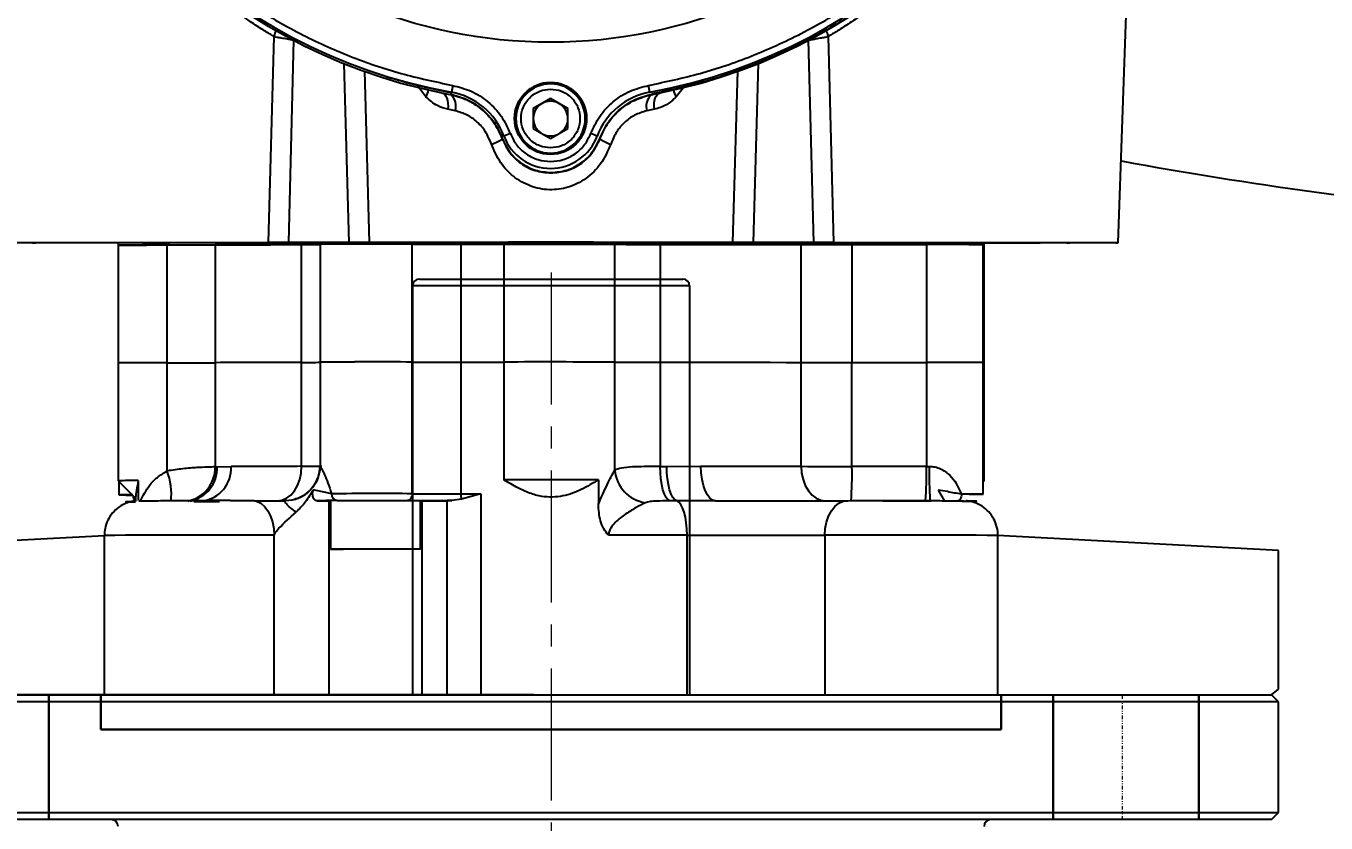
# Model space of a CAD drawing. Header units: millimetres. Extents: x 2063 to 4500, y 825 to 2548.
# Drawn here: x 3707 to 3894.7, y 2065.7 to 2180.7 of the extents above; entities that cross this region are included whole.
import ezdxf

# ---------------------------------------------------------------- set-up
doc = ezdxf.new("R2010")
doc.units = ezdxf.units.MM
for name, pattern in [('CENTER2', [28.575, 19.05, -3.175, 3.175, -3.175]), ('DIVIDE', [1.25, 0.5, -0.25, 0, -0.25, 0, -0.25]), ('点画线', [18, 12, -2, 2, -2])]:
    doc.linetypes.add(name, pattern=pattern)
doc.layers.add('5剖面线层', color=2, linetype='Continuous')
doc.layers.add('中心线层', color=1, linetype='点画线', lineweight=18)
doc.styles.get("Standard").update_dxf_attribs({"font": 'arial.ttf'})
doc.styles.add('TH_GBDIM', font='simplex.shx', dxfattribs={"width": 0.707, "bigfont": 'hzfs.shx'})
doc.dimstyles.new('ISO-25$0', dxfattribs={"dimtxt": 2.5, "dimasz": 2.5, "dimexe": 1.25, "dimexo": 0.625, "dimtad": 1, "dimtxsty": 'Standard', "dimcen": 2.5, "dimdle": 5, "dimadec": 0, "dimazin": 0, "dimtfac": 1, "dimtmove": 0, "dimatfit": 3, "dimfxl": 0, "dimarcsym": 0})

# ---------------------------------------------------------------- blocks, each defined once
blk = doc.blocks.new('*U41')
at = {"layer": '中心线层', "color": 0, "linetype": 'CENTER2', "transparency": 16777216}
blk.add_line((0, 452.45), (0, -11), dxfattribs=at)
blk = doc.blocks.new('*D54')
at = {"color": 1, "linetype": 'Continuous', "transparency": 16777216}
for p, q in [((3780.32, 2084.17), (3642.17, 2084.17)), ((3652.17, 1696.67), (3652.17, 2071.67)), ((3780.32, 1684.17), (3642.17, 1684.17))]:
    blk.add_line(p, q, dxfattribs=at)
at = {"color": 1, "linetype": 'ByBlock', "transparency": 16777216}
for points in [[(3650.09, 2071.67), (3654.25, 2071.67), (3652.17, 2084.17)], [(3650.09, 1696.67), (3654.25, 1696.67), (3652.17, 1684.17)]]:
    blk.add_solid(points, dxfattribs=at)
at = {"layer": 'Defpoints', "color": 0, "linetype": 'ByBlock', "transparency": 16777216}
for p in [(3652.17, 2084.17), (3782.82, 2084.17), (3782.82, 1684.17)]:
    blk.add_point(p, dxfattribs=at)
at = {"color": 1, "linetype": 'ByBlock', "lineweight": 5, "transparency": 16777216, "insert": (3639.67, 1884.17), "char_height": 15, "attachment_point": 5, "rotation": 90, "style": 'TH_GBDIM'}
blk.add_mtext('400', dxfattribs=at)

msp = doc.modelspace()

# ---------------------------------------------------------------- linework, layer by layer
at = {"color": 7, "linetype": 'Continuous', "lineweight": 25}
for p, q in [((3864.691, 2149.412), (3867.94, 2242.448)), ((3742.039, 2149.425), (3742.824, 2179.156)), ((3822.822, 2179.155), (3823.606, 2149.425)), ((3745.651, 2178.653), (3744.907, 2149.421)), ((3820.739, 2149.421), (3819.995, 2178.653)), ((3753.654, 2149.421), (3752.951, 2175.279)), ((3812.695, 2175.278), (3811.991, 2149.421)), ((3755.879, 2174.207), (3756.57, 2149.426)), ((3809.076, 2149.425), (3809.767, 2174.216)), ((3764.757, 2170.485), (3763.567, 2171.981)), ((3802.075, 2171.976), (3800.888, 2170.485)), ((3767.058, 2171.035), (3768.205, 2170.815)), ((3768.205, 2170.815), (3768.205, 2170.887)), ((3768.433, 2171.096), (3768.433, 2171.13)), ((3782.746, 2170.223), (3780.246, 2168.78)), ((3781.496, 2169.495), (3782.746, 2170.217)), ((3785.246, 2168.78), (3782.746, 2170.223)), ((3782.746, 2170.217), (3782.746, 2170.223)), ((3782.746, 2170.217), (3783.996, 2169.495)), ((3797.059, 2171.13), (3797.059, 2171.096)), ((3797.44, 2170.815), (3798.587, 2171.035)), ((3797.44, 2170.887), (3797.44, 2170.815)), ((3768.997, 2168.44), (3767.912, 2168.667)), ((3780.246, 2168.774), (3781.496, 2169.495)), ((3780.246, 2168.78), (3780.246, 2165.893)), ((3783.996, 2169.495), (3785.246, 2168.774)), ((3785.246, 2165.893), (3785.246, 2168.78)), ((3797.734, 2168.667), (3796.649, 2168.439)), ((3777.746, 2167.335), (3777.746, 2167.324)), ((3780.246, 2165.893), (3782.746, 2164.45)), ((3782.746, 2164.45), (3785.246, 2165.893)), ((3787.746, 2167.324), (3787.746, 2167.335)), ((3775.775, 2164.475), (3775.775, 2164.408)), ((3776.006, 2164.807), (3776.006, 2164.773)), ((3789.486, 2164.773), (3789.486, 2164.807)), ((3789.871, 2164.408), (3789.871, 2164.475)), ((3720.302, 2149.368), (3720.323, 2149.066)), ((3720.323, 2149.066), (3720.323, 2132.066)), ((3727.379, 2132.086), (3727.379, 2149.086)), ((3727.658, 2149.086), (3727.653, 2149.369)), ((3734.317, 2149.1), (3734.317, 2132.1)), ((3734.856, 2149.377), (3734.874, 2149.103)), ((3753.654, 2149.421), (3744.907, 2149.421)), ((3753.654, 2149.404), (3744.907, 2149.404)), ((3746.801, 2132.143), (3746.801, 2149.143)), ((3749.466, 2149.182), (3749.466, 2132.182)), ((3762.758, 2132.195), (3762.758, 2149.195)), ((3766.974, 2149.168), (3766.97, 2149.366)), ((3769.789, 2149.191), (3769.789, 2132.191)), ((3773.555, 2149.447), (3773.573, 2149.184)), ((3776, 2149.193), (3776, 2132.193)), ((3792.003, 2132.184), (3792.003, 2149.184)), ((3792.073, 2149.184), (3792.091, 2149.447)), ((3798.577, 2149.169), (3798.577, 2132.169)), ((3798.676, 2149.366), (3798.671, 2149.168)), ((3820.739, 2149.421), (3811.991, 2149.421)), ((3820.739, 2149.403), (3811.991, 2149.403)), ((3818.926, 2132.143), (3818.926, 2149.143)), ((3826.253, 2149.136), (3837.003, 2149.137)), ((3826.253, 2149.136), (3826.253, 2132.136)), ((3830.774, 2149.137), (3830.79, 2149.377)), ((3837.003, 2149.137), (3837.003, 2132.137)), ((3837.992, 2149.369), (3837.987, 2149.085)), ((3845.201, 2132.12), (3845.201, 2149.12)), ((3845.201, 2149.069), (3845.323, 2149.065)), ((3845.323, 2149.065), (3845.344, 2149.367)), ((3845.323, 2132.066), (3845.323, 2149.065)), ((3720.323, 2132.066), (3720.323, 2115.066)), ((3727.379, 2116.477), (3727.379, 2132.086)), ((3734.317, 2132.1), (3734.317, 2117.05)), ((3746.801, 2117.143), (3746.801, 2132.143)), ((3749.466, 2132.182), (3749.465, 2117.182)), ((3762.758, 2113.195), (3762.758, 2132.195)), ((3769.789, 2132.191), (3769.789, 2113.191)), ((3776, 2132.193), (3776, 2115.193)), ((3792.003, 2116.576), (3792.003, 2132.184)), ((3798.577, 2132.169), (3798.577, 2117.119)), ((3818.926, 2132.143), (3818.934, 2132.143)), ((3818.926, 2117.143), (3818.926, 2132.143)), ((3826.253, 2132.136), (3837.003, 2132.137)), ((3826.253, 2117.136), (3826.253, 2132.136)), ((3837.003, 2132.137), (3837.003, 2117.137)), ((3845.201, 2113.12), (3845.201, 2132.12)), ((3845.201, 2132.069), (3845.323, 2132.066)), ((3845.323, 2115.066), (3845.323, 2132.066)), ((3734.63, 2117.052), (3736.636, 2117.112)), ((3799.51, 2117.119), (3804.452, 2117.165)), ((3837.003, 2117.137), (3826.253, 2117.136)), ((3723.212, 2115.081), (3723.212, 2112.228)), ((3789.645, 2115.193), (3789.645, 2111.666)), ((3720.323, 2115.066), (3722.823, 2112.566)), ((3720.444, 2114.945), (3720.444, 2113.012)), ((3838.697, 2113.721), (3839.629, 2112.127)), ((3845.201, 2114.944), (3845.323, 2115.066)), ((3722.823, 2112.707), (3722.823, 2112.147)), ((3749.108, 2112.184), (3750.741, 2112.181)), ((3750.741, 2112.181), (3750.965, 2112.178)), ((3750.741, 2112.181), (3750.741, 2084.181)), ((3750.965, 2112.182), (3750.965, 2105.182)), ((3763.965, 2105.182), (3763.965, 2112.182)), ((3763.965, 2112.178), (3764.174, 2112.181)), ((3764.174, 2112.181), (3767.768, 2112.187)), ((3764.174, 2112.181), (3764.174, 2084.181)), ((3767.768, 2112.187), (3767.768, 2084.187)), ((3769.868, 2112.417), (3768.517, 2112.189)), ((3772.68, 2113.192), (3769.868, 2112.417)), ((3772.68, 2113.192), (3772.68, 2084.192)), ((3805.935, 2112.172), (3800.983, 2112.153)), ((3806.573, 2112.174), (3805.935, 2112.172)), ((3833.201, 2112.147), (3833.201, 2112.131)), ((3718.325, 2107.172), (3718.325, 2084.172)), ((3742.866, 2084.197), (3742.866, 2107.197)), ((3802.455, 2084.187), (3802.455, 2107.187)), ((3822.325, 2107.195), (3822.325, 2084.195)), ((3847.32, 2084.171), (3847.32, 2107.171)), ((3782.822, 2083.172), (3677.822, 2083.172)), ((3887.822, 2083.172), (3677.822, 2083.172)), ((3678.822, 2084.172), (3782.822, 2084.172)), ((3678.822, 2084.172), (3886.822, 2084.172)), ((3782.822, 2084.172), (3886.822, 2084.172)), ((3887.822, 2083.172), (3782.822, 2083.172)), ((3887.822, 2083.172), (3886.822, 2084.172)), ((3887.822, 2083.172), (3886.822, 2084.172)), ((3887.822, 2067.172), (3887.822, 2083.172)), ((3677.822, 2067.172), (3782.822, 2067.172)), ((3782.822, 2067.172), (3887.822, 2067.172)), ((3886.822, 2066.172), (3887.822, 2067.172)), ((3782.822, 2066.172), (3678.822, 2066.172)), ((3886.822, 2066.172), (3782.822, 2066.172))]:
    msp.add_line(p, q, dxfattribs=at)
at = {"color": 7, "linetype": 'Continuous', "lineweight": -3}
for p, q in [((3763.823, 2144.172), (3801.823, 2144.172)), ((3762.823, 2143.172), (3762.823, 2084.172)), ((3802.823, 2143.172), (3762.823, 2143.172)), ((3802.823, 2143.172), (3802.823, 2084.172))]:
    msp.add_line(p, q, dxfattribs=at)
at = {"linetype": 'ByBlock'}
for p, q in [((3677.826, 2105.011), (3718.352, 2107.182)), ((3887.819, 2105.011), (3847.293, 2107.182)), ((3887.819, 2084.981), (3887.819, 2105.011)), ((3718.325, 2084.172), (3847.32, 2084.171)), ((3886.822, 2084.172), (3887.819, 2084.981))]:
    msp.add_line(p, q, dxfattribs=at)
at = {"lineweight": 30}
for p, q in [((3710.322, 2066.172), (3710.322, 2084.172)), ((3717.822, 2079.172), (3717.822, 2084.172)), ((3847.822, 2079.172), (3847.822, 2084.172)), ((3855.322, 2066.172), (3855.322, 2084.172)), ((3876.322, 2066.172), (3876.322, 2084.172)), ((3762.822, 2079.172), (3717.822, 2079.172)), ((3847.822, 2079.172), (3762.822, 2079.172))]:
    msp.add_line(p, q, dxfattribs=at)
at = {"color": 7, "linetype": 'Continuous', "lineweight": 25, "flags": 128}
for points in [[(3743.099, 2180.026), (3742.926, 2179.642), (3742.824, 2179.156)], [(3822.822, 2179.155), (3822.72, 2179.642), (3822.546, 2180.025)], [(3767.058, 2171.035), (3767.28, 2170.949), (3767.479, 2170.788), (3767.648, 2170.556), (3767.783, 2170.262), (3767.88, 2169.914), (3767.934, 2169.524), (3767.945, 2169.104), (3767.912, 2168.667)], [(3797.734, 2168.667), (3797.701, 2169.103), (3797.711, 2169.524), (3797.766, 2169.914), (3797.862, 2170.262), (3797.997, 2170.556), (3798.167, 2170.788), (3798.366, 2170.949), (3798.587, 2171.035)], [(3769.789, 2149.191), (3770.559, 2149.191), (3771.331, 2149.192), (3772.105, 2149.192), (3772.881, 2149.192), (3773.659, 2149.193), (3774.438, 2149.193), (3775.218, 2149.193), (3776, 2149.193)], [(3798.577, 2149.169), (3801.413, 2149.167), (3804.184, 2149.165), (3806.88, 2149.162), (3809.492, 2149.159), (3812.012, 2149.155), (3814.429, 2149.151), (3816.737, 2149.147), (3818.926, 2149.143)], [(3769.789, 2132.191), (3770.559, 2132.191), (3771.331, 2132.192), (3772.105, 2132.192), (3772.881, 2132.192), (3773.658, 2132.193), (3774.438, 2132.193), (3775.218, 2132.193), (3776, 2132.193)], [(3769.789, 2132.191), (3770.559, 2132.191), (3771.331, 2132.192), (3772.105, 2132.192), (3772.881, 2132.192), (3773.658, 2132.193), (3774.438, 2132.193), (3775.218, 2132.193), (3776, 2132.193)], [(3798.577, 2132.169), (3801.413, 2132.167), (3804.184, 2132.165), (3806.88, 2132.162), (3809.492, 2132.159), (3812.012, 2132.155), (3814.429, 2132.151), (3816.737, 2132.147), (3818.926, 2132.143)], [(3798.577, 2132.169), (3801.413, 2132.167), (3804.184, 2132.165), (3806.88, 2132.162), (3809.492, 2132.159), (3812.012, 2132.155), (3814.429, 2132.151), (3816.737, 2132.147), (3818.926, 2132.143)], [(3734.317, 2117.05), (3734.355, 2117.05), (3734.394, 2117.05), (3734.432, 2117.05), (3734.471, 2117.051), (3734.511, 2117.051), (3734.55, 2117.051), (3734.59, 2117.051), (3734.63, 2117.052)], [(3743.269, 2112.151), (3743.958, 2112.245), (3744.621, 2112.529), (3745.231, 2112.989), (3745.767, 2113.61), (3746.206, 2114.367), (3746.532, 2115.23), (3746.733, 2116.168), (3746.801, 2117.143)], [(3799.967, 2112.154), (3799.689, 2112.327), (3799.425, 2112.662), (3799.185, 2113.148), (3798.976, 2113.768), (3798.806, 2114.501), (3798.68, 2115.323), (3798.603, 2116.206), (3798.577, 2117.119)], [(3798.577, 2117.119), (3798.694, 2117.119), (3798.811, 2117.119), (3798.928, 2117.119), (3799.044, 2117.119), (3799.161, 2117.119), (3799.278, 2117.119), (3799.394, 2117.119), (3799.51, 2117.119)], [(3800.983, 2112.153), (3800.688, 2112.326), (3800.408, 2112.661), (3800.154, 2113.147), (3799.933, 2113.767), (3799.753, 2114.5), (3799.62, 2115.322), (3799.538, 2116.205), (3799.51, 2117.119)], [(3806.573, 2112.174), (3806.159, 2112.268), (3805.761, 2112.551), (3805.395, 2113.011), (3805.073, 2113.632), (3804.81, 2114.388), (3804.614, 2115.252), (3804.493, 2116.189), (3804.452, 2117.165)], [(3804.452, 2117.165), (3806.443, 2117.162), (3808.39, 2117.16), (3810.287, 2117.158), (3812.133, 2117.155), (3813.923, 2117.152), (3815.654, 2117.149), (3817.323, 2117.146), (3818.926, 2117.143)], [(3818.926, 2117.143), (3818.994, 2116.167), (3819.195, 2115.23), (3819.522, 2114.366), (3819.962, 2113.609), (3820.499, 2112.989), (3821.111, 2112.528), (3821.775, 2112.245), (3822.465, 2112.15)], [(3837.003, 2117.137), (3837.054, 2117.137), (3837.105, 2117.137), (3837.156, 2117.137), (3837.207, 2117.137), (3837.258, 2117.137), (3837.309, 2117.137), (3837.361, 2117.137), (3837.412, 2117.137)], [(3845.201, 2115.069), (3845.323, 2115.066), (3845.323, 2115.066)], [(3739.686, 2112.188), (3740.306, 2112.094), (3740.903, 2111.811), (3741.453, 2111.35), (3741.935, 2110.73), (3742.33, 2109.973), (3742.624, 2109.109), (3742.805, 2108.172), (3742.866, 2107.197)], [(3745.783, 2112.359), (3745.445, 2112.279), (3744.47, 2112.183)], [(3762.758, 2113.195), (3762.746, 2113), (3762.708, 2112.812), (3762.647, 2112.639), (3762.564, 2112.488), (3762.464, 2112.363), (3762.35, 2112.27), (3762.226, 2112.213), (3762.097, 2112.193)], [(3768.517, 2112.189), (3768.42, 2112.189), (3768.325, 2112.188), (3768.23, 2112.188), (3768.136, 2112.188), (3768.042, 2112.188), (3767.95, 2112.188), (3767.859, 2112.188), (3767.768, 2112.187)], [(3769.789, 2113.191), (3770.149, 2113.191), (3770.509, 2113.192), (3770.87, 2113.192), (3771.231, 2113.192), (3771.593, 2113.192), (3771.955, 2113.192), (3772.317, 2113.192), (3772.68, 2113.192)], [(3800.983, 2112.153), (3800.856, 2112.153), (3800.729, 2112.153), (3800.603, 2112.153), (3800.476, 2112.153), (3800.349, 2112.153), (3800.222, 2112.153), (3800.094, 2112.154), (3799.967, 2112.154)], [(3802.455, 2107.187), (3802.427, 2108.101), (3802.346, 2108.983), (3802.213, 2109.805), (3802.032, 2110.539), (3801.811, 2111.158), (3801.557, 2111.644), (3801.277, 2111.979), (3800.983, 2112.153)], [(3822.325, 2107.195), (3822.389, 2108.171), (3822.579, 2109.108), (3822.887, 2109.972), (3823.301, 2110.729), (3823.806, 2111.349), (3824.382, 2111.81), (3825.007, 2112.093), (3825.657, 2112.187)], [(3842.081, 2113.133), (3842.069, 2112.938), (3842.034, 2112.751), (3841.978, 2112.577), (3841.902, 2112.426), (3841.81, 2112.301), (3841.704, 2112.208), (3841.59, 2112.151), (3841.471, 2112.132)], [(3802.455, 2107.187), (3801.07, 2107.188), (3799.675, 2107.189), (3798.27, 2107.19), (3796.855, 2107.191), (3795.433, 2107.191), (3794.002, 2107.192), (3792.566, 2107.192), (3791.123, 2107.193)], [(3802.455, 2107.187), (3805.016, 2107.186), (3807.646, 2107.185), (3810.301, 2107.185), (3812.932, 2107.185), (3815.495, 2107.187), (3817.943, 2107.189), (3820.233, 2107.192), (3822.325, 2107.195)]]:
    msp.add_lwpolyline(points, dxfattribs=at)
at = {"color": 7, "linetype": 'Continuous', "lineweight": 25}
for centre, radius in [((3782.746, 2249.841), 71.5), ((3782.746, 2167.341), 5.2)]:
    msp.add_circle(centre, radius, dxfattribs=at)
for centre, radius, start, end in [((3782.746, 2249.839), 80, 190.30617, 259.69396), ((3782.746, 2249.839), 80, 280.30604, 349.69383), ((3782.823, 2249.466), 80, 190.52799, 258.6349), ((3782.823, 2249.466), 80, 281.36448, 349.47139), ((3782.746, 2249.805), 80, 252.76849, 259.69392), ((3762.864, 2171.774), 2.29, 325.76645, 351.8077), ((4416.661, 2054.02), 658.722, 169.672162, 169.759325), ((3782.746, 2167.324), 5.2, 0.00011, 179.99974), ((3782.746, 2167.335), 5, 89.99962, 179.99978), ((3782.746, 2167.335), 5, 359.99991, 89.99976), ((3148.85, 2054.023), 658.702, 10.240673, 10.327838), ((3802.782, 2171.773), 2.29, 188.19168, 214.23293), ((3766.789, 2169.095), 2.303, 343.4735, 45.70276), ((3766.644, 2161.291), 10, 20.58678, 79.69395), ((3766.644, 2161.257), 10, 78.01772, 79.69392), ((3782.746, 2167.33), 2.5, 59.99975, 119.99962), ((3798.848, 2161.291), 10, 100.30605, 159.41322), ((3798.859, 2169.094), 2.305, 134.36929, 196.50795), ((3782.746, 2167.33), 2.5, 119.9996, 179.99966), ((3782.746, 2167.33), 2.5, 359.99971, 59.99978), ((3782.746, 2167.335), 5, 179.99994, 359.99975), ((3782.746, 2167.324), 5, 179.99994, 359.99975), ((3782.746, 2167.33), 2.5, 179.99971, 236.17979), ((3782.746, 2167.33), 2.5, 303.81959, 359.99967), ((3772.859, 2168.345), 4.899, 285.98985, 306.52729), ((3820.754, 2047.807), 125.266, 110.47237, 110.93011), ((3782.746, 2167.339), 7.2, 200.5868, 339.4132), ((3782.746, 2167.33), 2.5, 243.81973, 296.17964), ((3744.738, 2047.807), 125.265, 69.06989, 69.52763), ((3792.787, 2168.345), 4.899, 233.47211, 254.00953), ((3982.646, 2807.506), 656.897, 259.692209, 264.621686), ((3725.995, 1376.548), 772.539, 89.897391, 90.420712), ((3727.654, 3729.917), 1580.832, 269.990013, 270.241488), ((3751.871, -1102.22), 3251.367, 90.089346, 90.30934), ((3746.291, 2632.247), 483.105, 270.06054, 270.37656), ((3757.823, 365.626), 1783.576, 89.841456, 90.268476), ((3768.037, 5321.378), 3172.188, 269.904659, 270.031645), ((3782.488, -543.954), 2693.155, 89.797567, 90.13802), ((3798.294, 3477.403), 1328.233, 269.728619, 270.012215), ((3825.643, 5693.893), 3544.757, 269.891426, 270.009859), ((3839.201, 1239.728), 909.411, 89.621935, 90.138469), ((3725.995, 1359.548), 772.539, 89.897391, 90.420712), ((3727.654, 3712.917), 1580.832, 269.990013, 270.241488), ((3751.871, -1119.22), 3251.367, 90.089346, 90.30934), ((3746.29, 2615.248), 483.105, 270.06054, 270.37656), ((3757.823, 348.626), 1783.576, 89.841456, 90.268476), ((3757.84, 390.621), 1741.581, 89.838188, 90.275424), ((3768.037, 5304.378), 3172.188, 269.904659, 270.031645), ((3782.488, -560.954), 2693.155, 89.797567, 90.13802), ((3798.294, 3460.403), 1328.233, 269.728619, 270.012215), ((3825.643, 5676.893), 3544.757, 269.891426, 270.009859), ((3825.645, 5679.897), 3547.76, 269.891621, 270.009825), ((3839.2, 1222.728), 909.411, 89.621935, 90.138469), ((3729.392, 2116.952), 4.925, 281.86025, 1.13682), ((3729.714, 2116.942), 4.917, 282.00446, 1.27867), ((3731.833, 2116.899), 4.808, 277.47921, 2.54775), ((3755.182, -2313.399), 4430.55, 90.108381, 90.239828), ((3744.469, 2117.182), 4.999, 285.23346, 0.00835), ((3747.262, 2312.897), 195.754, 269.86511, 270.72475), ((3749.468, 2117.176), 0.00655, 86.83529, 111.61015), ((3749.468, 2117.188), 0.00589, 247.97484, 272.47351), ((3825.643, 5661.893), 3544.757, 269.891426, 270.009859), ((3776.179, 2115.886), 50.089, 355.71964, 1.43088), ((3786.929, 2115.886), 50.089, 355.71964, 1.43088), ((3899.537, 2116.045), 62.135, 178.9928, 183.52068), ((3722.791, 1912.125), 202.956, 89.88111, 90.69676), ((3718.371, 2113.069), 9.631, 354.25224, 20.72676), ((3782.803, -1535.567), 3650.767, 89.892614, 90.106762), ((3797.272, 2117.107), 5.296, 185.75485, 260.76773), ((3757.543, -886.483), 2999.683, 89.900382, 90.122565), ((3722.063, 2003.481), 109.543, 89.8003, 90.84701), ((3722.212, 2251.421), 138.42, 269.268, 270.07262), ((3722.811, 2058.1), 53.919, 89.98792, 90.92144), ((3723.509, 2112.965), 1.062, 181.27448, 229.69761), ((3731.768, 1719.449), 392.576, 89.5364, 90.07272), ((3752.038, 2113.1), 0.916, 174.18776, 262.52813), ((3768.037, 5285.378), 3172.188, 269.904659, 270.031645), ((3773.043, 2113.134), 3.255, 178.99862, 192.73455), ((3832.195, 2006.901), 105.229, 89.77709, 90.81371), ((3837.028, -276.666), 2388.8, 89.983979, 90.106094), ((3842.776, 1914.219), 198.916, 89.30143, 90.20024), ((3842.898, 2066.383), 45.743, 88.99451, 90.09488), ((3843.582, 2222.651), 109.543, 269.8003, 270.84701), ((3733.429, -718.354), 2825.567, 89.80864, 90.306277), ((3831.678, -1161.021), 3268.23, 89.725781, 90.163967), ((3757.459, 993.704), 1111.497, 89.664622, 90.334754), ((3752.461, 2210.401), 105.229, 269.18566, 270.22229), ((3719.322, 2065.172), 1, 359.99997, 89.99997), ((3846.322, 2065.172), 1, 89.99997, 179.99997)]:
    msp.add_arc(centre, radius, start, end, dxfattribs=at)
at = {"color": 7, "linetype": 'Continuous', "lineweight": -3}
for centre, start, end in [((3763.823, 2143.172), 90, 180), ((3801.823, 2143.172), 0, 90)]:
    msp.add_arc(centre, 1, start, end, dxfattribs=at)
at = {"color": 7, "linetype": 'Continuous', "lineweight": 25}
for points, knots in [([(3705.021, 2235.707), (3705.547, 2233.211), (3706.609, 2228.174), (3709.148, 2220.797), (3712.417, 2213.555), (3716.48, 2206.576), (3721.292, 2199.973), (3726.784, 2193.879), (3732.878, 2188.387), (3739.481, 2183.575), (3746.46, 2179.512), (3753.702, 2176.243), (3761.079, 2173.704), (3766.116, 2172.642), (3768.612, 2172.116)], [0, 0, 0, 0, 0.0799588, 0.1613715, 0.2441424, 0.3288926, 0.4142166, 0.5, 0.5857784, 0.6711024, 0.7558576, 0.8386237, 0.9200388, 1, 1, 1, 1]), ([(3796.88, 2172.116), (3799.376, 2172.642), (3804.413, 2173.704), (3811.79, 2176.243), (3819.032, 2179.512), (3826.011, 2183.575), (3832.614, 2188.386), (3838.708, 2193.879), (3844.2, 2199.973), (3849.012, 2206.576), (3853.075, 2213.555), (3856.344, 2220.797), (3858.883, 2228.174), (3859.945, 2233.211), (3860.471, 2235.707)], [0, 0, 0, 0, 0.07995876, 0.16137147, 0.24414236, 0.32889261, 0.41421659, 0.49999999, 0.58577836, 0.67110241, 0.75585763, 0.83862366, 0.92003884, 1, 1, 1, 1]), ([(3742.824, 2179.156), (3742.402, 2179.41), (3741.559, 2179.919), (3740.025, 2180.902), (3738.656, 2181.831), (3737.547, 2182.612), (3736.371, 2183.472), (3734.563, 2184.854), (3731.978, 2186.975), (3728.546, 2190.158), (3725.38, 2193.419), (3723.512, 2195.758), (3722.766, 2196.691)], [0, 0, 0, 0, 0.1099838, 0.2197589, 0.2749296, 0.3304208, 0.3863532, 0.4428444, 0.5792533, 0.7261291, 0.8907312, 1, 1, 1, 1]), ([(3842.803, 2196.598), (3842.386, 2196.058), (3840.744, 2193.926), (3838.254, 2191.339), (3835.626, 2188.779), (3833.81, 2187.139), (3832.093, 2185.681), (3830.162, 2184.134), (3828.048, 2182.558), (3825.91, 2181.088), (3824.082, 2179.915), (3823.242, 2179.409), (3822.822, 2179.155)], [0, 0, 0, 0, 0.062604, 0.2470823, 0.3316041, 0.4109645, 0.4848735, 0.5577001, 0.6699109, 0.7803814, 0.8900792, 1, 1, 1, 1]), ([(3742.824, 2179.156), (3742.946, 2179.138), (3743.192, 2179.101), (3743.861, 2178.985), (3744.697, 2178.834), (3745.33, 2178.714), (3745.651, 2178.653)], [0, 0, 0, 0, 0.242274, 0.4863176, 0.7400825, 1, 1, 1, 1]), ([(3819.995, 2178.653), (3820.373, 2178.724), (3821.048, 2178.852), (3821.864, 2178.999), (3822.474, 2179.104), (3822.702, 2179.138), (3822.822, 2179.155)], [0, 0, 0, 0, 0.3058344, 0.5465706, 0.7614659, 1, 1, 1, 1]), ([(3768.612, 2172.116), (3769.515, 2171.882), (3771.352, 2171.407), (3773.766, 2169.822), (3775.756, 2167.73), (3776.551, 2166.008), (3776.942, 2165.161)], [0, 0, 0, 0, 0.24579633, 0.5, 0.75420367, 1, 1, 1, 1]), ([(3782.746, 2163.087), (3782.211, 2163.143), (3781.389, 2163.231), (3780.399, 2163.761), (3779.719, 2164.309), (3779.167, 2164.99), (3778.654, 2165.98), (3778.393, 2167.337), (3778.654, 2168.694), (3779.167, 2169.683), (3779.719, 2170.364), (3780.399, 2170.913), (3781.389, 2171.443), (3782.211, 2171.53), (3782.746, 2171.587)], [0, 0, 0, 0, 0.1197284, 0.1841803, 0.25, 0.3158197, 0.3802716, 0.5, 0.6197284, 0.6841803, 0.75, 0.8158197, 0.8802716, 1, 1, 1, 1]), ([(3782.746, 2171.587), (3783.281, 2171.53), (3784.103, 2171.443), (3785.093, 2170.913), (3785.773, 2170.364), (3786.325, 2169.683), (3786.838, 2168.694), (3787.099, 2167.337), (3786.838, 2165.98), (3786.325, 2164.99), (3785.773, 2164.309), (3785.093, 2163.761), (3784.103, 2163.231), (3783.281, 2163.143), (3782.746, 2163.087)], [0, 0, 0, 0, 0.1197284, 0.1841803, 0.25, 0.3158197, 0.3802716, 0.5, 0.6197284, 0.6841803, 0.75, 0.8158197, 0.8802716, 1, 1, 1, 1]), ([(3788.55, 2165.161), (3788.941, 2166.008), (3789.736, 2167.73), (3791.726, 2169.822), (3794.14, 2171.407), (3795.977, 2171.882), (3796.88, 2172.116)], [0, 0, 0, 0, 0.2457963, 0.5, 0.7542037, 1, 1, 1, 1]), ([(3767.912, 2168.667), (3767.392, 2168.809), (3766.204, 2169.135), (3765.278, 2169.999), (3764.757, 2170.485)], [0, 0, 0, 0, 0.4371728, 1, 1, 1, 1]), ([(3768.205, 2170.815), (3769.047, 2170.595), (3770.648, 2170.176), (3772.815, 2168.761), (3774.647, 2166.878), (3775.394, 2165.243), (3775.775, 2164.408)], [0, 0, 0, 0, 0.26099863, 0.49636793, 0.74300297, 1, 1, 1, 1]), ([(3789.871, 2164.408), (3790.232, 2165.207), (3790.941, 2166.773), (3792.71, 2168.66), (3794.892, 2170.139), (3796.563, 2170.582), (3797.44, 2170.815)], [0, 0, 0, 0, 0.2456313, 0.4818963, 0.7279559, 1, 1, 1, 1]), ([(3800.888, 2170.485), (3800.436, 2170.051), (3799.522, 2169.174), (3798.334, 2168.837), (3797.734, 2168.667)], [0, 0, 0, 0, 0.4941181, 1, 1, 1, 1]), ([(3774.209, 2163.635), (3773.945, 2164.263), (3773.436, 2165.478), (3772.173, 2166.898), (3770.675, 2167.963), (3769.576, 2168.275), (3768.997, 2168.44)], [0, 0, 0, 0, 0.2620246, 0.5070925, 0.7405708, 1, 1, 1, 1]), ([(3796.649, 2168.439), (3796.046, 2168.265), (3794.898, 2167.934), (3793.402, 2166.831), (3792.179, 2165.416), (3791.694, 2164.252), (3791.437, 2163.635)], [0, 0, 0, 0, 0.2703279, 0.514495, 0.7428516, 1, 1, 1, 1]), ([(3775.775, 2164.408), (3776.109, 2163.698), (3776.755, 2162.325), (3778.434, 2160.774), (3780.472, 2159.69), (3782.039, 2159.547), (3782.823, 2159.476)], [0, 0, 0, 0, 0.2554546, 0.4932726, 0.7463741, 1, 1, 1, 1]), ([(3776.942, 2165.161), (3777.206, 2164.607), (3777.747, 2163.474), (3779.165, 2162.164), (3780.882, 2161.327), (3782.746, 2161.05), (3784.61, 2161.327), (3786.327, 2162.164), (3787.745, 2163.474), (3788.286, 2164.607), (3788.55, 2165.161)], [0, 0, 0, 0, 0.122089, 0.25, 0.377911, 0.5, 0.622089, 0.75, 0.877911, 1, 1, 1, 1]), ([(3782.823, 2159.476), (3783.558, 2159.539), (3785.048, 2159.666), (3787.089, 2160.684), (3788.841, 2162.237), (3789.524, 2163.677), (3789.871, 2164.408)], [0, 0, 0, 0, 0.2379914, 0.4818785, 0.7367294, 1, 1, 1, 1]), ([(3791.437, 2163.635), (3791.006, 2162.646), (3790.17, 2160.728), (3787.963, 2158.594), (3785.379, 2157.292), (3782.552, 2156.904), (3779.754, 2157.47), (3777.338, 2158.879), (3775.356, 2160.954), (3774.606, 2162.707), (3774.209, 2163.635)], [0, 0, 0, 0, 0.1390265, 0.2697534, 0.3919778, 0.5102993, 0.6316826, 0.7541631, 0.8697612, 1, 1, 1, 1]), ([(3700.955, 2149.413), (3700.954, 2149.413), (3700.844, 2149.415), (3701.228, 2149.421), (3702.151, 2149.428), (3703.781, 2149.436), (3705.962, 2149.442), (3708.653, 2149.448), (3711.763, 2149.452), (3715.194, 2149.455), (3718.838, 2149.457), (3722.581, 2149.458), (3726.304, 2149.457), (3729.89, 2149.454), (3733.225, 2149.451), (3736.207, 2149.446), (3738.728, 2149.44), (3740.765, 2149.433), (3741.615, 2149.428), (3742.039, 2149.425)], [0, 0, 0, 0, 0.00002617, 0.06252453, 0.1250229, 0.18752126, 0.25001962, 0.31251799, 0.37501635, 0.43751472, 0.50001308, 0.56251145, 0.62500981, 0.68750818, 0.75000654, 0.81250491, 0.87500327, 0.93750164, 1, 1, 1, 1]), ([(3734.874, 2149.1), (3735.553, 2149.104), (3736.91, 2149.112), (3739.738, 2149.123), (3743.126, 2149.133), (3746.384, 2149.141), (3748.669, 2149.145), (3749.466, 2149.147)], [0, 0, 0, 0, 0.2204984, 0.4409969, 0.6614953, 0.8819938, 1, 1, 1, 1]), ([(3744.907, 2149.421), (3744.589, 2149.421), (3743.951, 2149.421), (3743.096, 2149.422), (3742.403, 2149.424), (3742.161, 2149.425), (3742.039, 2149.425)], [0, 0, 0, 0, 0.2496471, 0.5001104, 0.7500412, 1, 1, 1, 1]), ([(3742.039, 2149.399), (3742.16, 2149.4), (3742.403, 2149.401), (3743.096, 2149.403), (3743.951, 2149.404), (3744.588, 2149.404), (3744.907, 2149.404)], [0, 0, 0, 0, 0.24964494, 0.50010839, 0.75003905, 1, 1, 1, 1]), ([(3756.57, 2149.426), (3756.46, 2149.425), (3756.241, 2149.424), (3755.541, 2149.422), (3754.655, 2149.421), (3753.988, 2149.421), (3753.654, 2149.421)], [0, 0, 0, 0, 0.2498432, 0.499876, 0.7504809, 1, 1, 1, 1]), ([(3753.654, 2149.404), (3753.988, 2149.404), (3754.655, 2149.404), (3755.541, 2149.402), (3756.241, 2149.401), (3756.46, 2149.399), (3756.57, 2149.399)], [0, 0, 0, 0, 0.2495191, 0.500124, 0.7501568, 1, 1, 1, 1]), ([(3776.093, 2149.193), (3776.357, 2149.194), (3777.299, 2149.196), (3779.669, 2149.199), (3782.814, 2149.2), (3786.013, 2149.199), (3788.824, 2149.195), (3791.044, 2149.19), (3791.73, 2149.186), (3792.073, 2149.184)], [0, 0, 0, 0, 0.0610151, 0.2175126, 0.3740101, 0.5305075, 0.687005, 0.8435025, 1, 1, 1, 1]), ([(3798.671, 2149.168), (3800.513, 2149.167), (3804.196, 2149.164), (3809.38, 2149.158), (3814.192, 2149.151), (3817.92, 2149.144), (3819.832, 2149.139), (3820.464, 2149.137)], [0, 0, 0, 0, 0.2225072, 0.4450145, 0.6675217, 0.8900289, 1, 1, 1, 1]), ([(3811.991, 2149.421), (3811.658, 2149.421), (3810.99, 2149.421), (3810.104, 2149.422), (3809.404, 2149.423), (3809.185, 2149.425), (3809.076, 2149.425)], [0, 0, 0, 0, 0.2498453, 0.499878, 0.7504829, 1, 1, 1, 1]), ([(3809.076, 2149.399), (3809.185, 2149.399), (3809.404, 2149.401), (3810.104, 2149.402), (3810.99, 2149.403), (3811.658, 2149.403), (3811.991, 2149.403)], [0, 0, 0, 0, 0.2495171, 0.500122, 0.7501547, 1, 1, 1, 1]), ([(3823.606, 2149.425), (3823.485, 2149.424), (3823.243, 2149.423), (3822.55, 2149.422), (3821.695, 2149.421), (3821.057, 2149.421), (3820.739, 2149.421)], [0, 0, 0, 0, 0.2496449, 0.5001084, 0.750039, 1, 1, 1, 1]), ([(3820.739, 2149.403), (3821.057, 2149.403), (3821.694, 2149.403), (3822.549, 2149.402), (3823.243, 2149.401), (3823.485, 2149.399), (3823.606, 2149.399)], [0, 0, 0, 0, 0.24964713, 0.50011038, 0.75004125, 1, 1, 1, 1]), ([(3734.317, 2117.05), (3733.969, 2117.045), (3733.33, 2117.035), (3731.677, 2116.96), (3729.726, 2116.819), (3728.16, 2116.591), (3727.379, 2116.477)], [0, 0, 0, 0, 0.2724679, 0.5000458, 0.7503555, 1, 1, 1, 1]), ([(3749.426, 2117.182), (3749.438, 2116.968), (3749.464, 2116.517), (3749.322, 2116.088), (3749.248, 2115.864)], [0, 0, 0, 0, 0.4764135, 1, 1, 1, 1]), ([(3749.468, 2117.183), (3749.484, 2117.166), (3749.517, 2117.133), (3749.67, 2116.859), (3749.874, 2116.448), (3750.182, 2115.771), (3750.622, 2114.698), (3750.95, 2113.718), (3751.126, 2113.193)], [0, 0, 0, 0, 0.1244738, 0.250966, 0.3714749, 0.5001039, 0.7321774, 1, 1, 1, 1]), ([(3794.595, 2117.047), (3794.012, 2117.008), (3792.847, 2116.929), (3792.284, 2116.694), (3792.003, 2116.576)], [0, 0, 0, 0, 0.5005372, 1, 1, 1, 1]), ([(3798.577, 2117.119), (3797.78, 2117.118), (3796.31, 2117.116), (3795.134, 2117.069), (3794.595, 2117.047)], [0, 0, 0, 0, 0.5420141, 1, 1, 1, 1]), ([(3837.412, 2117.137), (3837.692, 2117.12), (3838.258, 2117.085), (3839.046, 2116.809), (3839.76, 2116.396), (3840.553, 2115.716), (3841.388, 2114.641), (3841.839, 2113.659), (3842.081, 2113.133)], [0, 0, 0, 0, 0.1244738, 0.250966, 0.3714749, 0.5001039, 0.7321774, 1, 1, 1, 1]), ([(3723.212, 2115.081), (3723.131, 2114.608), (3722.968, 2113.651), (3722.833, 2112.648), (3722.839, 2112.691), (3722.841, 2112.707)], [0, 0, 0, 0, 0.3787431, 0.7674109, 1, 1, 1, 1]), ([(3723.552, 2112.143), (3723.937, 2112.915), (3724.564, 2114.177), (3725.938, 2115.597), (3726.899, 2116.184), (3727.379, 2116.477)], [0, 0, 0, 0, 0.4415703, 0.7212781, 1, 1, 1, 1]), ([(3749.248, 2115.864), (3749.207, 2115.683), (3749.075, 2115.092), (3748.531, 2114.198), (3747.67, 2113.279), (3746.714, 2112.656), (3746.042, 2112.456), (3745.772, 2112.376)], [0, 0, 0, 0, 0.107229, 0.3503135, 0.5933986, 0.836482, 1, 1, 1, 1]), ([(3789.645, 2115.193), (3788.841, 2114.704), (3787.237, 2113.728), (3784.502, 2112.706), (3781.868, 2112.624), (3779.689, 2113.241), (3777.846, 2114.065), (3776.658, 2114.791), (3776, 2115.193)], [0, 0, 0, 0, 0.1923908, 0.3834722, 0.589159, 0.7155413, 0.8423238, 1, 1, 1, 1]), ([(3789.645, 2111.666), (3790.068, 2112.644), (3790.704, 2114.111), (3791.542, 2115.701), (3791.849, 2116.284), (3792.003, 2116.576)], [0, 0, 0, 0, 0.49994866, 0.7504157, 1, 1, 1, 1]), ([(3748.488, 2113.768), (3748.137, 2113.159), (3747.426, 2111.922), (3746.488, 2111.005), (3746.012, 2110.538)], [0, 0, 0, 0, 0.49187133, 1, 1, 1, 1]), ([(3748.488, 2113.768), (3748.446, 2113.672), (3748.362, 2113.482), (3748.334, 2113.145), (3748.385, 2112.818), (3748.513, 2112.53), (3748.705, 2112.314), (3748.914, 2112.201), (3749.053, 2112.189), (3749.108, 2112.184)], [0, 0, 0, 0, 0.1491203, 0.298298, 0.4463418, 0.5945522, 0.7447419, 0.8986734, 1, 1, 1, 1]), ([(3751.126, 2113.193), (3750.851, 2113.242), (3750.284, 2113.345), (3749.283, 2113.548), (3748.765, 2113.691), (3748.488, 2113.768)], [0, 0, 0, 0, 0.3043315, 0.6280366, 1, 1, 1, 1]), ([(3842.081, 2113.133), (3841.741, 2113.184), (3841.04, 2113.289), (3840.008, 2113.497), (3839.154, 2113.643), (3838.697, 2113.721)], [0, 0, 0, 0, 0.3043315, 0.6280366, 1, 1, 1, 1]), ([(3722.966, 2112.159), (3722.964, 2112.159), (3722.931, 2112.157), (3722.816, 2112.147), (3722.589, 2112.121), (3722.125, 2112.039), (3721.36, 2111.807), (3720.392, 2111.283), (3719.471, 2110.442), (3718.785, 2109.379), (3718.381, 2108.263), (3718.361, 2107.512), (3718.352, 2107.182)], [0, 0, 0, 0, 0.0009193, 0.020654, 0.0473695, 0.0980293, 0.2083231, 0.3666463, 0.5337116, 0.7011689, 0.8686495, 1, 1, 1, 1]), ([(3721.944, 2112.007), (3721.877, 2112.007), (3721.615, 2112.008), (3721.441, 2112.011), (3721.431, 2112.014), (3721.746, 2112.017), (3722.215, 2112.019), (3722.665, 2112.02), (3722.823, 2112.021)], [0, 0, 0, 0, 0.0697239, 0.2723652, 0.4750065, 0.6819695, 0.8889325, 1, 1, 1, 1]), ([(3723.327, 2112.172), (3723.375, 2112.174), (3723.472, 2112.177), (3724.076, 2112.18), (3724.953, 2112.184), (3726.078, 2112.187), (3727.427, 2112.189), (3729.014, 2112.191), (3730.814, 2112.193), (3732.288, 2112.193), (3733.131, 2112.193), (3733.323, 2112.193)], [0, 0, 0, 0, 0.1258562, 0.2493612, 0.3684169, 0.4813666, 0.5943164, 0.7133721, 0.8368771, 0.9627333, 1, 1, 1, 1]), ([(3736.533, 2112.192), (3736.425, 2112.192), (3736.003, 2112.193), (3735.153, 2112.193), (3734.187, 2112.193), (3733.548, 2112.193), (3733.325, 2112.193)], [0, 0, 0, 0, 0.1061376, 0.4137481, 0.7958647, 1, 1, 1, 1]), ([(3736.533, 2112.192), (3736.542, 2112.192), (3737.149, 2112.192), (3738.245, 2112.191), (3739.214, 2112.189), (3739.686, 2112.188)], [0, 0, 0, 0, 0.0070945, 0.516613, 1, 1, 1, 1]), ([(3746.012, 2110.539), (3745.73, 2110.748), (3745.167, 2111.166), (3744.671, 2111.655), (3744.451, 2111.935), (3744.343, 2112.137), (3744.42, 2112.165), (3744.47, 2112.183)], [0, 0, 0, 0, 0.2503114, 0.4998417, 0.6202194, 0.7507731, 1, 1, 1, 1]), ([(3751.918, 2112.191), (3751.752, 2112.191), (3751.422, 2112.19), (3750.852, 2112.189), (3750.25, 2112.187), (3749.594, 2112.186), (3749.273, 2112.185), (3749.108, 2112.184)], [0, 0, 0, 0, 0.1826536, 0.360866, 0.578026, 0.783693, 1, 1, 1, 1]), ([(3751.918, 2112.191), (3752.229, 2112.192), (3752.856, 2112.194), (3754.055, 2112.195), (3755.382, 2112.197), (3756.79, 2112.197), (3758.226, 2112.197), (3759.637, 2112.197), (3760.97, 2112.195), (3761.724, 2112.194), (3762.097, 2112.193)], [0, 0, 0, 0, 0.1236811, 0.25, 0.3763189, 0.5, 0.6236811, 0.75, 0.8763189, 1, 1, 1, 1]), ([(3791.123, 2107.193), (3790.881, 2107.494), (3790.376, 2108.123), (3789.781, 2109.641), (3789.699, 2110.864), (3789.645, 2111.666)], [0, 0, 0, 0, 0.2406414, 0.5017344, 1, 1, 1, 1]), ([(3796.423, 2111.879), (3796.001, 2111.671), (3795.155, 2111.253), (3793.612, 2110.302), (3792.299, 2109.322), (3791.499, 2108.389), (3791.175, 2107.734), (3791.14, 2107.366), (3791.123, 2107.193)], [0, 0, 0, 0, 0.2492008, 0.4991017, 0.7489308, 0.8742239, 0.9407402, 1, 1, 1, 1]), ([(3799.967, 2112.154), (3799.298, 2112.149), (3798.295, 2112.143), (3797.094, 2112.076), (3796.646, 2111.945), (3796.423, 2111.879)], [0, 0, 0, 0, 0.5005553, 0.7509565, 1, 1, 1, 1]), ([(3806.573, 2112.174), (3808.278, 2112.174), (3811.727, 2112.174), (3816.818, 2112.176), (3821.616, 2112.181), (3824.32, 2112.185), (3825.657, 2112.187)], [0, 0, 0, 0, 0.2473128, 0.5, 0.7526872, 1, 1, 1, 1]), ([(3825.657, 2112.187), (3826.113, 2112.188), (3827.048, 2112.19), (3828.715, 2112.192), (3830.556, 2112.193), (3832.503, 2112.193), (3834.441, 2112.192), (3836.265, 2112.191), (3837.889, 2112.189), (3839.285, 2112.187), (3840.461, 2112.184), (3841.415, 2112.181), (3842.041, 2112.177), (3842.333, 2112.174), (3842.298, 2112.172), (3842.295, 2112.172)], [0, 0, 0, 0, 0.077462, 0.1591116, 0.2438126, 0.330126, 0.4164394, 0.5011404, 0.5827899, 0.660252, 0.737714, 0.8193635, 0.9040645, 0.9903779, 1, 1, 1, 1]), ([(3842.151, 2112.13), (3842.691, 2112.129), (3843.812, 2112.126), (3844.306, 2112.12), (3844.208, 2112.116), (3843.718, 2112.114), (3843.701, 2112.114)], [0, 0, 0, 0, 0.3133856, 0.650453, 0.9875204, 1, 1, 1, 1]), ([(3847.293, 2107.163), (3847.302, 2107.253), (3847.349, 2107.76), (3847.125, 2108.685), (3846.617, 2109.838), (3845.81, 2110.825), (3844.792, 2111.58), (3843.797, 2111.981), (3843.105, 2112.116), (3842.786, 2112.151), (3842.714, 2112.156), (3842.702, 2112.157)], [0, 0, 0, 0, 0.0358209, 0.2034054, 0.3709909, 0.5385787, 0.7061735, 0.8738152, 0.9601743, 0.9931696, 1, 1, 1, 1]), ([(3742.866, 2107.197), (3742.871, 2107.24), (3742.883, 2107.351), (3743.081, 2107.703), (3744.089, 2108.837), (3745.149, 2109.775), (3746.012, 2110.539)], [0, 0, 0, 0, 0.0236669, 0.0606293, 0.2359656, 1, 1, 1, 1])]:
    msp.add_open_spline(points, degree=3, knots=knots, dxfattribs=at)
for points in [[(3861.476, 2234.922), (3860.912, 2232.307), (3859.782, 2227.078), (3857.103, 2219.498), (3853.734, 2212.21), (3849.638, 2205.3), (3844.874, 2198.834), (3839.486, 2192.877), (3833.529, 2187.489), (3827.063, 2182.725), (3820.152, 2178.629), (3812.864, 2175.26), (3805.285, 2172.581), (3800.055, 2171.452), (3797.44, 2170.887)], [(3768.205, 2170.887), (3769.044, 2170.665), (3770.723, 2170.222), (3772.905, 2168.762), (3774.704, 2166.849), (3775.418, 2165.267), (3775.775, 2164.475)], [(3789.871, 2164.475), (3790.228, 2165.267), (3790.941, 2166.849), (3792.741, 2168.762), (3794.923, 2170.221), (3796.601, 2170.665), (3797.44, 2170.887)], [(3775.775, 2164.475), (3776.1, 2163.78), (3776.75, 2162.39), (3778.461, 2160.812), (3780.53, 2159.743), (3782.059, 2159.608), (3782.823, 2159.54)], [(3782.823, 2159.54), (3783.587, 2159.608), (3785.115, 2159.743), (3787.184, 2160.812), (3788.896, 2162.39), (3789.546, 2163.78), (3789.871, 2164.475)], [(3707.954, 2149.413), (3708.006, 2149.415), (3708.111, 2149.418), (3708.943, 2149.424), (3710.237, 2149.429), (3711.992, 2149.434), (3714.126, 2149.438), (3716.562, 2149.44), (3719.206, 2149.442), (3721.954, 2149.443), (3724.703, 2149.442), (3727.346, 2149.44), (3729.783, 2149.437), (3731.917, 2149.434), (3733.672, 2149.429), (3734.966, 2149.424), (3735.798, 2149.418), (3735.902, 2149.414), (3735.954, 2149.412)], [(3735.954, 2149.412), (3735.902, 2149.41), (3735.798, 2149.407), (3734.966, 2149.401), (3733.672, 2149.396), (3731.917, 2149.391), (3729.783, 2149.387), (3727.346, 2149.385), (3724.703, 2149.383), (3721.954, 2149.382), (3719.206, 2149.383), (3716.562, 2149.385), (3714.126, 2149.387), (3711.992, 2149.391), (3710.237, 2149.396), (3708.943, 2149.401), (3708.111, 2149.407), (3708.006, 2149.411), (3707.954, 2149.413)], [(3720.323, 2149.066), (3720.426, 2149.068), (3720.633, 2149.073), (3722.254, 2149.079), (3724.625, 2149.084), (3726.647, 2149.085), (3727.658, 2149.086)], [(3727.658, 2149.086), (3728.473, 2149.086), (3730.104, 2149.088), (3732.192, 2149.091), (3733.893, 2149.095), (3734.547, 2149.098), (3734.874, 2149.1)], [(3809.076, 2149.425), (3808.655, 2149.429), (3807.812, 2149.435), (3805.658, 2149.443), (3802.922, 2149.451), (3799.614, 2149.458), (3795.843, 2149.463), (3791.709, 2149.467), (3787.329, 2149.469), (3782.823, 2149.47), (3778.317, 2149.469), (3773.936, 2149.467), (3769.803, 2149.463), (3766.031, 2149.458), (3762.723, 2149.451), (3759.987, 2149.444), (3757.834, 2149.435), (3756.991, 2149.429), (3756.57, 2149.426)], [(3809.076, 2149.399), (3808.655, 2149.395), (3807.812, 2149.389), (3805.658, 2149.381), (3802.922, 2149.373), (3799.614, 2149.367), (3795.843, 2149.361), (3791.709, 2149.357), (3787.329, 2149.355), (3782.823, 2149.354), (3778.317, 2149.355), (3773.936, 2149.357), (3769.803, 2149.361), (3766.031, 2149.367), (3762.723, 2149.373), (3759.987, 2149.381), (3757.834, 2149.39), (3756.991, 2149.396), (3756.57, 2149.399)], [(3763.823, 2149.412), (3763.893, 2149.415), (3764.035, 2149.42), (3765.165, 2149.428), (3766.921, 2149.435), (3769.302, 2149.441), (3772.199, 2149.446), (3775.505, 2149.45), (3779.092, 2149.452), (3782.823, 2149.453), (3786.553, 2149.452), (3790.141, 2149.45), (3793.447, 2149.446), (3796.344, 2149.441), (3798.725, 2149.435), (3800.481, 2149.428), (3801.611, 2149.42), (3801.752, 2149.415), (3801.823, 2149.412)], [(3801.823, 2149.412), (3801.752, 2149.409), (3801.611, 2149.404), (3800.481, 2149.396), (3798.725, 2149.389), (3796.344, 2149.383), (3793.447, 2149.378), (3790.141, 2149.374), (3786.553, 2149.372), (3782.823, 2149.371), (3779.092, 2149.372), (3775.505, 2149.374), (3772.199, 2149.378), (3769.302, 2149.383), (3766.921, 2149.39), (3765.165, 2149.397), (3764.035, 2149.404), (3763.893, 2149.41), (3763.823, 2149.412)], [(3787.073, 2149.179), (3787.009, 2149.18), (3786.881, 2149.183), (3785.898, 2149.186), (3784.493, 2149.188), (3782.823, 2149.188), (3781.152, 2149.188), (3779.747, 2149.186), (3778.764, 2149.183), (3778.637, 2149.18), (3778.573, 2149.179)], [(3798.671, 2149.168), (3797.882, 2149.169), (3796.304, 2149.17), (3794.359, 2149.174), (3792.839, 2149.178), (3792.328, 2149.182), (3792.073, 2149.184)], [(3823.606, 2149.425), (3824.031, 2149.428), (3824.88, 2149.433), (3826.918, 2149.439), (3829.438, 2149.445), (3832.421, 2149.45), (3835.756, 2149.454), (3839.342, 2149.456), (3843.064, 2149.457), (3846.807, 2149.456), (3850.451, 2149.455), (3853.883, 2149.451), (3856.993, 2149.447), (3859.682, 2149.441), (3861.871, 2149.435), (3863.473, 2149.427), (3864.499, 2149.42), (3864.627, 2149.414), (3864.691, 2149.412)], [(3864.691, 2149.412), (3864.627, 2149.409), (3864.499, 2149.404), (3863.473, 2149.396), (3861.871, 2149.389), (3859.682, 2149.382), (3856.993, 2149.377), (3853.883, 2149.372), (3850.451, 2149.369), (3846.807, 2149.367), (3843.064, 2149.367), (3839.342, 2149.368), (3835.756, 2149.37), (3832.421, 2149.374), (3829.438, 2149.379), (3826.918, 2149.385), (3824.88, 2149.391), (3824.031, 2149.396), (3823.606, 2149.399)], [(3829.691, 2149.412), (3829.743, 2149.414), (3829.847, 2149.418), (3830.68, 2149.423), (3831.974, 2149.429), (3833.728, 2149.433), (3835.863, 2149.437), (3838.299, 2149.44), (3840.942, 2149.441), (3843.691, 2149.442), (3846.44, 2149.441), (3849.083, 2149.44), (3851.519, 2149.437), (3853.654, 2149.433), (3855.408, 2149.428), (3856.702, 2149.423), (3857.535, 2149.418), (3857.639, 2149.414), (3857.691, 2149.412)], [(3857.691, 2149.412), (3857.639, 2149.41), (3857.535, 2149.406), (3856.702, 2149.4), (3855.408, 2149.395), (3853.654, 2149.39), (3851.519, 2149.387), (3849.083, 2149.384), (3846.44, 2149.382), (3843.691, 2149.382), (3840.942, 2149.382), (3838.299, 2149.384), (3835.863, 2149.387), (3833.728, 2149.391), (3831.974, 2149.395), (3830.68, 2149.4), (3829.847, 2149.406), (3829.743, 2149.41), (3829.691, 2149.412)], [(3739.686, 2112.188), (3740.418, 2112.187), (3741.882, 2112.185), (3743.607, 2112.184), (3744.47, 2112.183)], [(3762.097, 2112.193), (3763.057, 2112.192), (3764.977, 2112.189), (3767.337, 2112.189), (3768.517, 2112.189)]]:
    msp.add_open_spline(points, degree=3, dxfattribs=at)
at = {"layer": '5剖面线层', "color": 1, "linetype": 'DIVIDE', "lineweight": 15}
msp.add_line((3865.322, 2066.172), (3865.322, 2084.172), dxfattribs=at)

# ---------------------------------------------------------------- block references
at = {"layer": '中心线层', "linetype": 'CENTER2'}
msp.add_blockref('*U41', (3782.822, 1692.672), dxfattribs=at)

# ---------------------------------------------------------------- dimensions: what is measured, and where the dimension line sits
at = {"color": 0, "linetype": 'ByBlock', "lineweight": 5}
dim = msp.add_linear_dim(base=(3652.168, 2084.172), p1=(3782.822, 1684.172), p2=(3782.822, 2084.172), angle=89.99997, dimstyle='ISO-25$0', override={"dimscale": 5, "dimtxt": 3, "dimasz": 2.5, "dimexe": 2, "dimexo": 0.5, "dimgap": 1, "dimdec": 1, "dimtxsty": 'TH_GBDIM', "dimcen": 2, "dimclrd": 1, "dimclre": 1, "dimclrt": 1, "dimtdec": 1, "dimatfit": 0, "dimlwd": 65535, "dimlwe": 65535}, dxfattribs=at)
dim.commit()
dim.dimension.update_dxf_attribs({"geometry": '*D54', "text_midpoint": (3639.668, 1884.172)})

doc.saveas('drawing.dxf')
